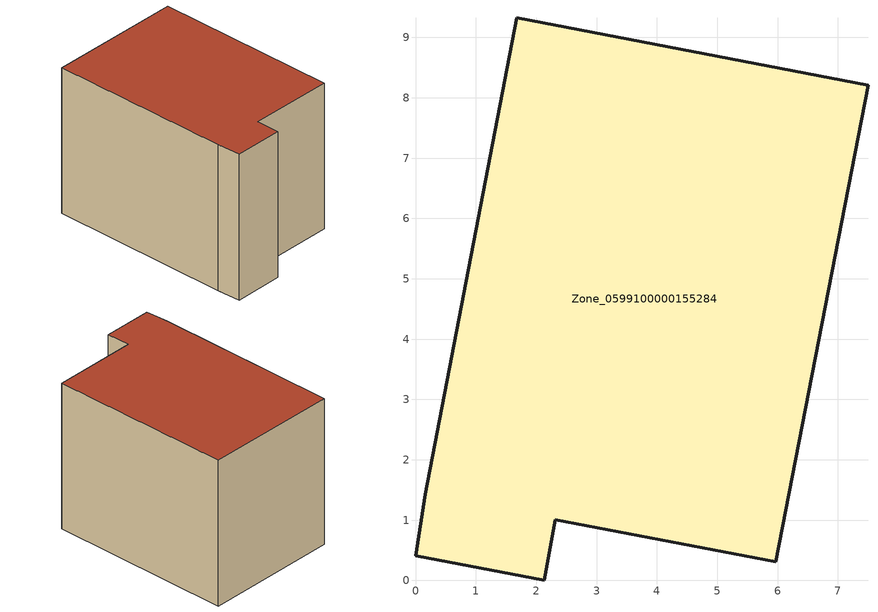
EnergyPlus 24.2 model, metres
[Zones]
Zone_0599100000155284
 floor ground (C_G): 0,0.41 0.16,1.43 1.68,9.33 7.5,8.21 5.97,0.31 2.32,1.01 2.13,0 z0
 wall outside (C_F): 0.16,1.43 0,0.41 2.13,0 2.32,1.01 5.97,0.31 7.5,8.21 1.68,9.33 0.16,1.43 z0:6.53
 roof outside (C_R): 7.5,8.21 1.68,9.33 0.16,1.43 0,0.41 2.13,0 2.32,1.01 5.97,0.31 z6.53
[BUILDING]
Pand.0599100000155284: North Axis=0; Terrain=City; Loads Convergence Tolerance Value=0.04; Temperature Convergence Tolerance Value=0.4; Solar Distribution=FullExterior; Maximum Number of Warmup Days=25; Minimum Number of Warmup Days=1
[Site:Location]
Rotterdam.The.Hague.AP_ZH_NLD Design_Conditions: Latitude=51.96; Longitude=4.45; Time Zone=1; Elevation=-4.5
[SITE:GROUNDTEMPERATURE:BUILDINGSURFACE]
18, 18, 18, 18, 18, 18, 18, 18, 18, 18, 18, 18
[MATERIAL] Thermal Absorptance=0.9; Solar Absorptance=0.7; Visible Absorptance=0.7
Name | Roughness | Thickness | Conductivity | Density | Specific Heat
G.TC.1946-1964 | MediumSmooth | 0.15 | 1 | 540 | 1210
F.TC.1946-1964 | Rough | 0.3 | 0.857143 | 1920 | 840
R.TC.1946-1964 | MediumRough | 0.2 | 0.235294 | 1500 | 1000
[CONSTRUCTION]
C_G: G.TC.1946-1964
C_F: F.TC.1946-1964
C_R: R.TC.1946-1964
[ZONE]
Zone_0599100000155284: Type=1; Multiplier=1; Ceiling Height=Autocalculate; Volume=Autocalculate; Floor Area=autocalculate; Part of Total Floor Area=Yes
[ZONEINFILTRATION:DESIGNFLOWRATE]
Infil_Zone_0599100000155284: Zone or ZoneList or Space or SpaceList=Zone_0599100000155284; Schedule=AlwaysOn; Design Flow Rate Calculation Method=Flow/Area; Flow Rate per Floor Area=0.003; Constant Term Coefficient=1; Temperature Term Coefficient=0; Velocity Term Coefficient=0; Velocity Squared Term Coefficient=0
[HVACTEMPLATE:ZONE:IDEALLOADSAIRSYSTEM]
Zone_0599100000155284: Maximum Heating Supply Air Temperature=50; Minimum Cooling Supply Air Temperature=13; Maximum Heating Supply Air Humidity Ratio=0.0156; Minimum Cooling Supply Air Humidity Ratio=0.0077; Heating Limit=NoLimit; Cooling Limit=NoLimit; Dehumidification Control Type=ConstantSensibleHeatRatio; Cooling Sensible Heat Ratio=0.7; Dehumidification Setpoint=60; Humidification Control Type=None; Humidification Setpoint=30; Outdoor Air Method=None; Outdoor Air Flow Rate per Person=0.00944; Outdoor Air Flow Rate per Zone Floor Area=0; Outdoor Air Flow Rate per Zone=0; Demand Controlled Ventilation Type=None; Outdoor Air Economizer Type=NoEconomizer; Heat Recovery Type=None; Sensible Heat Recovery Effectiveness=0.7; Latent Heat Recovery Effectiveness=0.65
[ZONECONTROL:THERMOSTAT]
ThermostatControl_Zone_0599100000155284: Zone or ZoneList=Zone_0599100000155284; Control Type Schedule=DualSetpointControlType; Control 1=Thermostat_Zone_0599100000155284; Temperature Difference Between Cutout And Setpoint=0
[THERMOSTATSETPOINT:DUALSETPOINT]
Thermostat_Zone_0599100000155284: Heating Setpoint Temperature Schedule=HeatingSetpoint_Zone_0599100000155284; Cooling Setpoint Temperature Schedule=CoolingSetpoint_Zone_0599100000155284
[SCHEDULE:COMPACT]
HeatingSetpoint_Zone_0599100000155284: Through: 12/31, For: AllDays, Until: 24:00, 21
CoolingSetpoint_Zone_0599100000155284: Through: 12/31, For: AllDays, Until: 24:00, 24
DualSetpointControlType: Through: 12/31, For: AllDays, Until: 24:00, 4
AlwaysOn: Through: 12/31, For: AllDays, Until: 24:00, 1
